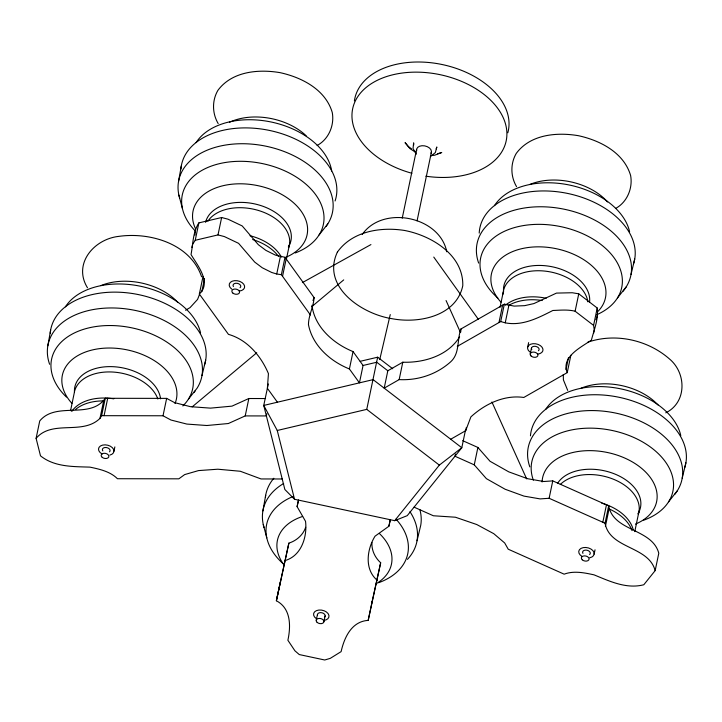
<?xml version="1.0" encoding="UTF-8"?>
<svg xmlns="http://www.w3.org/2000/svg" width="722" height="722" viewBox="0 0 722 722"><rect width="100%" height="100%" fill="white"/><g stroke="black" fill="none" stroke-linecap="round" stroke-linejoin="round"><path stroke-width="1.08" d="M371.974 542.583C371.397 550.155 375.07 557.745 380.675 562.745L368.184 620.388C351.659 621.38 344.313 637.4 341.109 651.632L330.279 658.356L324.738 659.998L299.26 654.556L294.91 650.793L287.888 640.261C290.939 626.064 291.029 608.429 276.373 600.767L288.872 543.124C296.444 540.76 303.177 534.912 305.668 527.286M450.718 439.238L465.681 430.682L470.888 416.892C484.985 403.959 504.299 394.627 523.811 397.461L567.23 372.642C560.741 356.858 581.291 347.21 591.408 340.098C594.089 329.701 598.746 318.817 597.22 308.005L578.755 293.827L572.257 292.744L556.481 293.096L533.928 303.574L524.677 305.659L514.127 306.101L504.344 304.17L460.925 328.979C456.818 339.918 460.058 353.356 450.627 361.866C436.512 374.465 417.993 380.593 399.158 379.601L384.194 388.156L387.822 370.765L402.795 362.209C423.895 362.967 448.019 355.684 459.625 336.858M460.726 332.093L460.925 328.979M311.967 305.307C314.602 327.174 333.573 343.69 353.04 351.578L363.067 365.476L359.439 382.868L349.412 368.969C330.261 361.298 312.445 345.54 308.456 324.584C308.493 315.523 313.556 306.886 314.097 297.608L285.01 257.303L275.29 255.065L265.877 250.363L258.332 244.686L242.213 225.95L228.008 219.181L221.636 217.521L198.866 222.89C192.819 232.042 193.072 244.009 191.032 254.55C197.341 265.164 211.862 282.464 199.353 294.034L228.441 334.349C247.321 339.701 261.057 356.081 268.44 373.635L267.384 388.31L277.41 402.208M194.922 235.128L195.545 230.047M47.842 345.766L50.621 330.162M178.524 181.529L181.303 165.925M262.898 510.914L265.678 495.31M360.188 361.316L377.651 357.2L366.758 409.374L439.337 465.112L461.8 447.748L465.437 430.366M593.601 333.266L594.251 329.81L593.583 325.396L597.22 308.005M282.212 478.984L261.048 478.948L240.345 471.267L217.836 469.21L198.523 470.591L184.661 474.589L178.848 478.821L117.451 478.722C110.195 471.484 99.636 469.165 89.943 467.134C72.958 466.547 54.448 467.071 40.495 455.835L36.1 438.344L39.737 420.953C56.154 401.017 90.033 419.906 105.259 398.291L166.647 398.382L174.598 402.632L190.473 406.685L210.499 408.129L231.988 406.134L248.846 398.517L265.561 398.544M70.557 410.674L74.186 393.282A43.031 28.113 11.8 0 1 113.417 372.074A43.031 28.113 11.8 0 1 157.847 399.004M36.1 438.344C52.273 419.338 82.425 435.574 99.97 418.399L103.607 401.008M99.97 418.399L101.621 415.682L105.259 398.291M104.067 415.682L107.704 398.291M113.959 451.178L114.852 446.909M191.917 247.438L192.774 244.027L195.238 240.282L198.866 222.89M266.833 413.769L266.382 415.935L245.218 415.908L228.351 423.525L206.862 425.511L186.845 424.076L170.961 420.023L163.019 415.773L166.647 398.382M199.353 294.034L202.99 276.643M201.799 291.67L204.516 278.629M195.238 240.282L217.999 234.912L221.636 217.521M245.218 415.908L248.846 398.517M310.469 315L281.381 274.694L276.734 273.999L280.371 256.608M281.381 274.694L285.01 257.303M282.537 276.3L286.174 258.909M286.363 259.342L289.549 244.126M268.295 383.969L263.747 405.43L284.847 489.489L294.531 499.263L394.699 520.67L407.253 515.643L461.8 447.748L373.103 379.637L263.747 405.43L277.257 430.483L294.531 499.263M276.734 599.161L280.362 581.77M276.373 600.767L288.872 543.124M285.235 560.516C301.48 555.75 307.428 536.636 305.532 521.329L297.094 506.627L298.457 500.111M349.412 368.969L353.04 351.578M316.227 620.351L317.436 614.557M402.226 218.225L416.594 149.436M323.925 621.723L325.135 615.929M417.063 220.869L431.431 152.08M399.158 379.601L402.795 362.209M368.184 620.388L372.173 601.39M377.037 580.136C364.195 569.098 366.938 549.234 375.043 536.175L388.896 526.248L390.259 519.723M455.438 454.066L454.986 456.241L474.264 464.851L486.402 478.668L505.129 489.245L523.955 496.104L540.11 498.902L549.126 498.279L605.054 523.251C609.846 549.171 648.564 545.742 655.161 570.624L643.807 584.748C626.47 589.269 609.792 581.282 594.053 574.856C584.351 572.736 573.746 570.551 564.144 574.171L508.225 549.198L504.696 542.98L493.767 533.675L476.773 524.542L455.429 517.223L433.353 515.761L414.076 507.16M465.681 430.682L466.367 427.424M500.057 307.31L503.234 292.094M498.974 322.544L502.611 305.153M457.297 346.37L500.707 321.561L504.344 304.17M474.264 464.851L477.892 447.459L462.676 440.664M500.707 321.561L505.229 322.824L508.866 305.433M527.737 346.885L528.63 342.616M530.219 354.024L531.428 348.221M593.583 325.396L575.118 311.218L578.755 293.827M566.012 369.493L568.503 357.534M567.23 372.642L570.867 355.251M549.126 498.279L552.763 480.888L608.682 505.86C613.483 531.78 652.192 528.351 658.789 553.232L655.161 570.624M594.143 554.081L595.036 549.803M602.816 522.259L606.453 504.868M605.054 523.251L608.682 505.86M605.406 526.401L609.043 509.01M634.764 531.627L639.078 510.977M297.094 506.627L298.502 500.229M371.812 602.996L380.675 562.745M388.896 526.248L390.313 519.84M379.736 359.583L390.25 314.584M201.98 375.593L205.68 360.17M417.036 540.742L420.736 525.318A78.978 51.605 11.8 0 0 419.888 509.669M631.028 274.405L634.728 258.981M682.2 478.199L685.9 462.775M595.984 319.783L597.229 315.875M436.169 148.885L436.837 146.981L435.348 152.586L430.357 156.629M312.978 300.523L314.097 297.608M199.462 294.576L197.575 299.413L190.039 307.635L185.545 310.234M188.397 399.167L197.088 388.174A78.508 51.298 11.8 0 0 130.05 309.467A78.508 51.298 11.8 0 0 49.61 364.276M319.088 234.93L327.779 223.937M617.445 297.978L626.136 286.986M668.617 501.772L677.308 490.779M394.699 520.67L439.337 465.112M362.2 234.524C382.723 204.732 439.833 216.392 446.747 251.77M192.151 406.901L256.734 352.778M311.859 306.588L343.717 279.892M317.129 145.474C328.69 139.31 334.593 125.276 332.264 112.515C325.568 89.609 301.877 77.398 280.064 72.651C258.404 68.96 231.933 71.343 217.891 90.376C211.907 100.647 212.178 113.372 218.17 123.561M615.487 208.523C627.048 202.35 632.95 188.325 630.631 175.554C623.925 152.658 600.235 140.447 578.421 135.7C556.761 132.009 530.291 134.382 516.257 153.425C510.273 163.695 510.535 176.421 516.528 186.601M665.756 412.84C686.974 402.425 686.505 373.157 669.493 358.978C647.697 339.827 615.379 332.707 587.816 342.192M302.374 282.618L370.928 244.587M437.568 153.768L441.747 152.486L434.644 155.23L431.539 155.519M363.067 365.476L376.74 362.245L387.822 370.765M277.257 430.483L366.758 409.374M552.763 480.888L543.747 481.511L527.592 478.713L508.757 471.854L490.039 461.277L477.892 447.459M101.621 415.682L163.019 415.773M505.229 322.824C522.25 326.236 538.179 317.96 552.844 310.487C560.272 310.207 567.808 309.395 575.118 311.218M217.999 234.912L224.371 236.572L238.585 243.341L254.704 262.077L262.239 267.754L271.662 272.456L276.734 273.999M415.881 152.45L409.979 148.624L405.06 142.649L408.372 146.539L411.405 148.768M377.651 357.2L392.705 368.752M416.386 154.138L413.029 148.606L413.634 142.848L413.751 144.896M433.769 257.077L478.352 319.305M446.061 300.542L460.419 332.319M491.917 402.01L526.654 478.876M567.7 390.403L563.404 379.889L563.268 374.664M201.582 276.743C190.545 243.982 150.356 231.897 118.877 236.365C94.031 239.009 72.651 263.81 87.488 287.789M178.885 195.13L182.413 208.487M263.259 524.506L266.788 537.863M100.881 285.614A53.771 35.134 11.8 0 1 177.774 302.356M65.413 306.868A71.27 46.569 11.8 0 1 138.877 285.921A71.27 46.569 11.8 0 1 200.572 333.022M50.233 333.248A78.978 51.605 11.8 0 1 138.516 294.612A78.978 51.605 11.8 0 1 204.407 365.197M195.256 390.828A78.508 51.298 11.8 0 1 193.875 392.542M66.442 397.073A72.065 47.092 11.8 0 1 71.631 334.394A72.065 47.092 11.8 0 1 166.123 341.614A72.065 47.092 11.8 0 1 182.856 405.963M71.929 403.354A58.247 38.058 11.8 0 1 109.573 348.022A58.247 38.058 11.8 0 1 175.022 403.526M74.456 391.92A43.645 28.519 11.8 0 1 115.159 366.821A43.645 28.519 11.8 0 1 160.546 398.833M207.882 221.167A43.031 28.113 11.8 0 1 259.604 210.824A43.031 28.113 11.8 0 1 288.854 247.204M252.646 239.523A43.031 28.113 11.8 0 1 278.638 256.554M249.992 235.724A43.031 28.113 11.8 0 1 281.418 257.095M75.72 409.329A43.031 28.113 11.8 0 1 103.219 400.909M71.749 411.486A43.031 28.113 11.8 0 1 113.805 398.833M560.272 484.525A43.031 28.113 11.8 0 1 612.148 478.722A43.031 28.113 11.8 0 1 638.383 514.046M601.706 503.153A43.031 28.113 11.8 0 1 633.176 529.587M608.42 508.64A43.031 28.113 11.8 0 1 632.012 530.598M508.261 305.659A43.031 28.113 11.8 0 1 542.249 300.542M503.063 294.188A43.031 28.113 11.8 0 1 543.846 270.994A43.031 28.113 11.8 0 1 587.879 301.85M505.373 305.244A43.031 28.113 11.8 0 1 546.148 298.258M196.095 142.631A71.27 46.569 11.8 0 1 271.219 122.018A71.27 46.569 11.8 0 1 331.678 171.042M205.599 222.358A43.645 28.519 11.8 0 1 259.424 205.129A43.645 28.519 11.8 0 1 288.358 246.969M179.652 198.072A78.508 51.298 11.8 0 1 264.505 145.907A78.508 51.298 11.8 0 1 325.938 226.591M195.671 229.073A58.247 38.058 11.8 0 1 225.264 185.229A58.247 38.058 11.8 0 1 298.854 208.207A58.247 38.058 11.8 0 1 285.912 257.249M180.915 169.011A78.978 51.605 11.8 0 1 269.198 130.375A78.978 51.605 11.8 0 1 335.089 200.96M195.518 231.239A72.065 47.092 11.8 0 1 210.535 166.376A72.065 47.092 11.8 0 1 310.063 188.072A72.065 47.092 11.8 0 1 295.217 252.971M229.443 122.316A53.771 35.134 11.8 0 1 306.218 135.817M494.462 205.68A71.27 46.569 11.8 0 1 567.925 184.733A71.27 46.569 11.8 0 1 629.62 231.834M529.921 184.426A53.771 35.134 11.8 0 1 607.527 201.952M503.595 291.823A43.645 28.519 11.8 0 1 546.626 265.877A43.645 28.519 11.8 0 1 589.585 301.976M479.209 233.107A78.978 51.605 11.8 0 1 566.779 193.261A78.978 51.605 11.8 0 1 633.456 264.008M500.978 302.166A58.247 38.058 11.8 0 1 509.326 253.088A58.247 38.058 11.8 0 1 584.513 260.182A58.247 38.058 11.8 0 1 598.024 311.317M478.65 263.088A78.508 51.298 11.8 0 1 562.979 208.974A78.508 51.298 11.8 0 1 622.924 291.363M497.873 298.06A72.065 47.092 11.8 0 1 504.597 231.22A72.065 47.092 11.8 0 1 605.55 248.341A72.065 47.092 11.8 0 1 596.562 314.801M533.359 480.193A72.065 47.092 11.8 0 1 576.418 429.103A72.065 47.092 11.8 0 1 664.953 461.187A72.065 47.092 11.8 0 1 643.753 520.183M545.633 409.473A71.27 46.569 11.8 0 1 619.097 388.526A71.27 46.569 11.8 0 1 680.792 435.628M581.093 388.219A53.771 35.134 11.8 0 1 657.995 404.961M529.831 466.89A78.508 51.298 11.8 0 1 613.375 412.623A78.508 51.298 11.8 0 1 674.799 494.299M557.637 483.253A43.645 28.519 11.8 0 1 613.547 473.524A43.645 28.519 11.8 0 1 637.887 513.82M542.078 481.989A58.247 38.058 11.8 0 1 625.261 458.28A58.247 38.058 11.8 0 1 635.441 524.1M530.453 435.862A78.978 51.605 11.8 0 1 618.736 397.217A78.978 51.605 11.8 0 1 684.627 467.811M409.97 511.69A78.508 51.298 11.8 0 1 407.434 559.369M264.017 527.448A78.508 51.298 11.8 0 1 283.674 483.487M379.456 533.576A58.247 38.058 11.8 0 1 376.324 583.62M284.089 565.028A58.247 38.058 11.8 0 1 302.644 516.438M396.044 519.163A72.065 47.092 11.8 0 1 378.59 582.726M283.069 563.674A72.065 47.092 11.8 0 1 292.852 496.574M265.389 497.359A78.978 51.605 11.8 0 1 273.828 478.253M316.146 618.51A7.825 5.108 11.8 0 1 316.489 610.622A7.825 5.108 11.8 0 1 328.086 613.583A7.825 5.108 11.8 0 1 323.718 620.442M317.472 615.234A3.908 2.554 11.8 0 1 322.129 612.816A3.908 2.554 11.8 0 1 324.44 617.102M102.136 454.003A7.825 5.108 11.8 0 1 100.484 445.961A7.825 5.108 11.8 0 1 112.316 447.622A7.825 5.108 11.8 0 1 109.861 455.086M102.831 450.925A3.908 2.554 11.8 0 1 106.333 447.523A3.908 2.554 11.8 0 1 109.527 451.837M231.771 289.116A7.825 5.108 11.8 0 1 232.132 281.237A7.825 5.108 11.8 0 1 243.729 284.215A7.825 5.108 11.8 0 1 239.334 291.056M233.405 286.535A3.908 2.554 11.8 0 1 237.267 283.322A3.908 2.554 11.8 0 1 240.074 287.726M530.038 352.092A7.825 5.108 11.8 0 1 530.589 344.241A7.825 5.108 11.8 0 1 542.141 347.336A7.825 5.108 11.8 0 1 537.574 354.114M531.771 349.583A3.908 2.554 11.8 0 1 535.625 346.37A3.908 2.554 11.8 0 1 538.432 350.766M581.995 556.409A7.825 5.108 11.8 0 1 581.002 548.395A7.825 5.108 11.8 0 1 592.789 550.498A7.825 5.108 11.8 0 1 589.693 557.781M582.943 553.377A3.908 2.554 11.8 0 1 586.796 550.173A3.908 2.554 11.8 0 1 589.603 554.568M411.91 173.271A78.418 51.244 11.8 0 1 369.745 84.718A78.418 51.244 11.8 0 1 500.292 112.163A78.418 51.244 11.8 0 1 425.8 176.186M354.394 100.918A78.418 51.244 11.8 0 1 441.891 64.475A78.418 51.244 11.8 0 1 507.819 132.776M416.675 150.745A7.536 4.928 11.8 0 1 424.68 145.871A7.536 4.928 11.8 0 1 431.007 153.299M337.364 252.131C321.046 286.815 362.119 314.16 391.938 318.673C418.435 323.817 456.295 316.371 462.775 285.75C463.632 254.911 431.476 235.616 404.582 230.471C380.792 226.681 352.183 231.157 337.364 252.131M317.102 622.346A3.908 2.554 11.8 0 0 323.7 622.355A3.908 2.554 11.8 0 0 319.413 618.411A3.908 2.554 11.8 0 0 317.102 622.346M102.217 457.342A3.908 2.554 11.8 0 0 108.724 457.062A3.908 2.554 11.8 0 0 104.121 453.272A3.908 2.554 11.8 0 0 102.217 457.342M232.737 292.97A3.908 2.554 11.8 0 0 239.334 292.979A3.908 2.554 11.8 0 0 235.047 289.035A3.908 2.554 11.8 0 0 232.737 292.97M531.094 356.009A3.908 2.554 11.8 0 0 537.691 356.027A3.908 2.554 11.8 0 0 533.405 352.074A3.908 2.554 11.8 0 0 531.094 356.009M582.266 559.812A3.908 2.554 11.8 0 0 588.863 559.821A3.908 2.554 11.8 0 0 584.576 555.877A3.908 2.554 11.8 0 0 582.266 559.812"/></g></svg>
